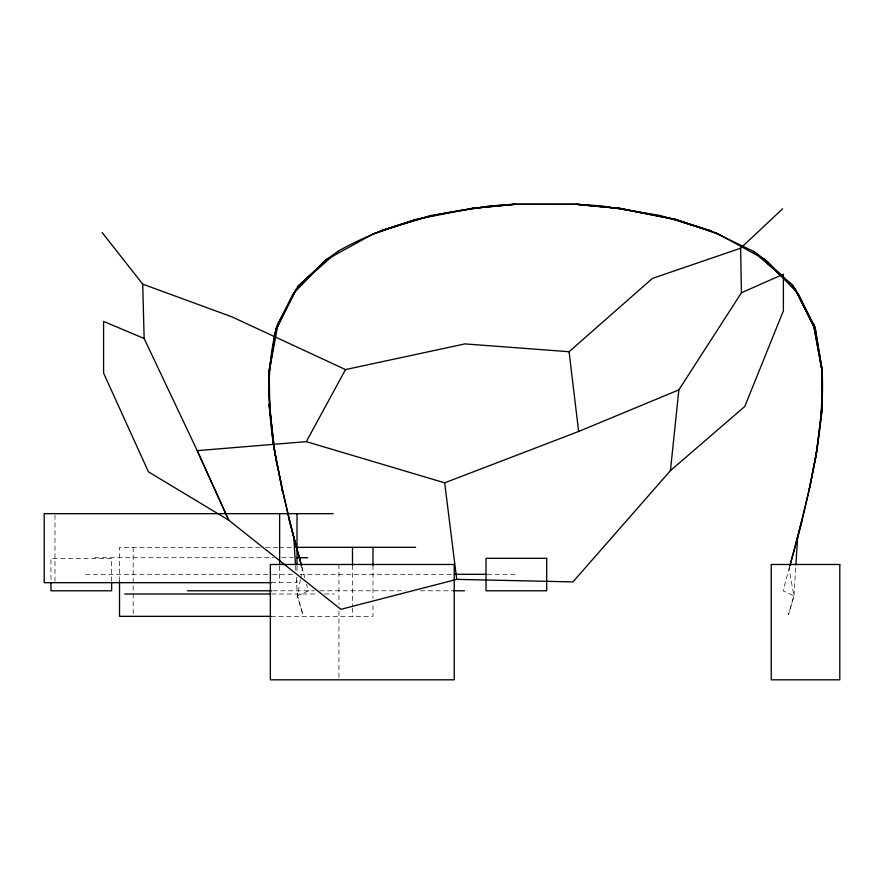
<?xml version="1.0" encoding="UTF-8"?>
<svg xmlns="http://www.w3.org/2000/svg" width="884" height="884" viewBox="0 0 884 884"><rect width="100%" height="100%" fill="white"/><g stroke="black" fill="none" stroke-linecap="round" stroke-linejoin="round"><path stroke-width="0.66" stroke-dasharray="4.42 3.31" d="M789.777 566.246L789.069 568.799L793.954 595.871L788.517 614.667L793.954 595.871L795.843 566.136M300.383 579.628L297.455 595.871L302.892 614.667L297.411 595.893L296.239 576.976M300.626 578.28L302.339 568.799L301.632 566.224M789.534 567.042L783.08 590.855L793.998 595.893M297.411 595.893L308.361 590.866L306.527 584.236M260.139 547.318L119.528 547.318L119.528 581.827M265.653 547.318L278.062 547.318M279.267 547.318L293.223 547.318M94.511 557.727L273.499 557.727M281.731 557.727L293.013 557.727M85.571 574.324L271.112 574.324M272.493 574.324L294.483 574.324M299.974 574.324L452.884 574.324M487.338 574.324L516.289 574.324M271.377 582.678L297.013 582.678L297.013 577.164M272.957 590.788L314.306 590.788M319.809 590.788L405.27 590.788M420.43 590.788L453.503 590.788M271.642 593.993L317.964 593.993M324.583 593.993L334.196 593.993M271.167 616.336L372.982 616.336L372.982 603.905M301.864 567.031L304.737 577.617M295.576 566.158L295.82 570.18M372.982 565.263L372.982 598.391M352.506 565.263L352.506 606.667M352.506 608.048L352.506 616.336M338.926 564.478L338.926 604.302M338.926 611.164L338.926 678.437M297.013 566.114L297.013 571.639M279.642 566.114L279.642 582.678M133.164 547.318L133.164 616.336M111.627 581.318L111.627 558.334L50.963 558.334L50.963 581.318M54.974 515.041L54.974 582.678"/><path stroke-width="1.33" d="M275.377 455.227C267.675 412.938 265.896 369.313 276.526 327.323L278.095 323.4L269.101 372.23L275.786 330.152L295.941 289.587L327.279 259.2L373.346 233.84M618.634 208.281L675.387 219.409L718.173 233.884L764.152 259.211L795.478 289.609L815.623 330.174L822.297 372.153L821.402 414.85L822.231 404.132L822.054 368.794L814.893 327.356L813.357 323.522L822.308 372.263L821.38 414.972L816.043 455.105M795.909 564.832L797.6 537.726L790.13 564.931M821.38 414.972L822.231 404.231L822.054 368.838C824.86 419.801 814.065 470.111 802.341 519.372L789.898 565.716M670.437 470.642L678.857 389.866L741.444 292.759L783.39 274.206L783.39 310.781L744.803 406.441L670.437 470.642L572.942 581.904L456.73 579.374L340.87 609.33L228.713 520.179L148.435 471.824L103.583 373.059L103.583 321.422L144.136 338.495L197.231 450.652L228.713 520.179L197.231 450.652L306.295 441.635M822.231 404.231L816.893 450.265L814.75 462.531M816.871 450.387L809.026 490.565L816.02 455.271M809.081 490.3L809.335 489.084L796.462 541.903L802.341 519.372M278.051 323.489L298.074 286.206L327.279 259.2M345.534 369.567L306.306 441.646L444.674 482.83L578.622 431.48L678.857 389.866M102.113 232.525L142.711 284.129L231.984 316.881L345.511 369.578L464.951 343.909L569.075 351.721L652.414 278.416L740.615 248.216L782.583 208.812M337.931 251.343C391.899 220.558 453.868 208.536 515.228 204.193L489.57 205.95L431.536 215.409L380.407 230.912L431.536 215.409M416.044 219.409L373.258 233.873L415.889 219.453L472.796 208.27M469.868 208.657L514.974 204.326L576.534 204.337M472.675 208.292L514.974 204.326M515.129 204.204L576.302 204.204L601.86 205.95L659.895 215.42L711.067 230.934L753.5 251.354L767.5 261.476L798.528 294.118L814.882 327.334L793.368 286.272L753.5 251.354L793.346 286.228L764.152 259.211M333.157 513.659L44.2 513.659L44.2 582.678L271.377 582.678M295.985 547.318L415.602 547.318M296.836 557.727L307.82 557.727M454.266 574.324L485.968 574.324M187.496 590.788L271.576 590.788M453.503 590.788L464.531 590.788M124.721 593.993L270.272 593.993M271.167 616.336L119.528 616.336L119.528 581.827M711.067 230.934L675.696 219.53L621.496 208.646L576.467 204.337L618.756 208.292L675.542 219.453M576.213 204.193L621.562 208.657M675.696 219.53L718.173 233.884M764.052 259.145L795.401 289.488L815.589 330.03M294.891 541.715L301.278 564.953M301.51 565.705L289.057 519.339L276.637 462.442L272.891 441.238L268.791 392.883L269.355 368.761L276.537 327.301L292.902 294.085L323.931 261.465L337.964 251.321L298.052 286.239L327.378 259.134L296.007 289.466L275.819 330.008L269.112 372.12L270.018 414.939L269.167 404.198L274.526 450.354L276.648 462.487M289.057 519.339L294.936 541.87L282.062 489.073L282.316 490.288M275.355 455.094L282.372 490.521L274.504 450.232L269.167 404.099M813.324 323.422L822.297 372.153M444.685 482.841L456.73 579.34M569.075 351.721L578.633 431.469M293.808 537.693L295.477 564.765M142.711 284.129L144.147 338.495M740.615 248.216L741.444 292.759M372.982 547.318L372.982 565.263M352.506 547.318L352.506 565.263M297.013 513.659L297.013 564.732M279.642 513.659L279.642 564.732M111.627 582.666L111.627 590.788L50.963 590.788L50.963 582.666M546.688 558.334L486.023 558.334L486.023 590.788L546.688 590.788L546.688 558.334M454.232 564.478L270.36 564.478L270.36 679.807L454.232 679.807L454.232 564.478M839.8 564.478L771.235 564.478L771.235 679.807L839.8 679.807L839.8 564.478"/></g></svg>
